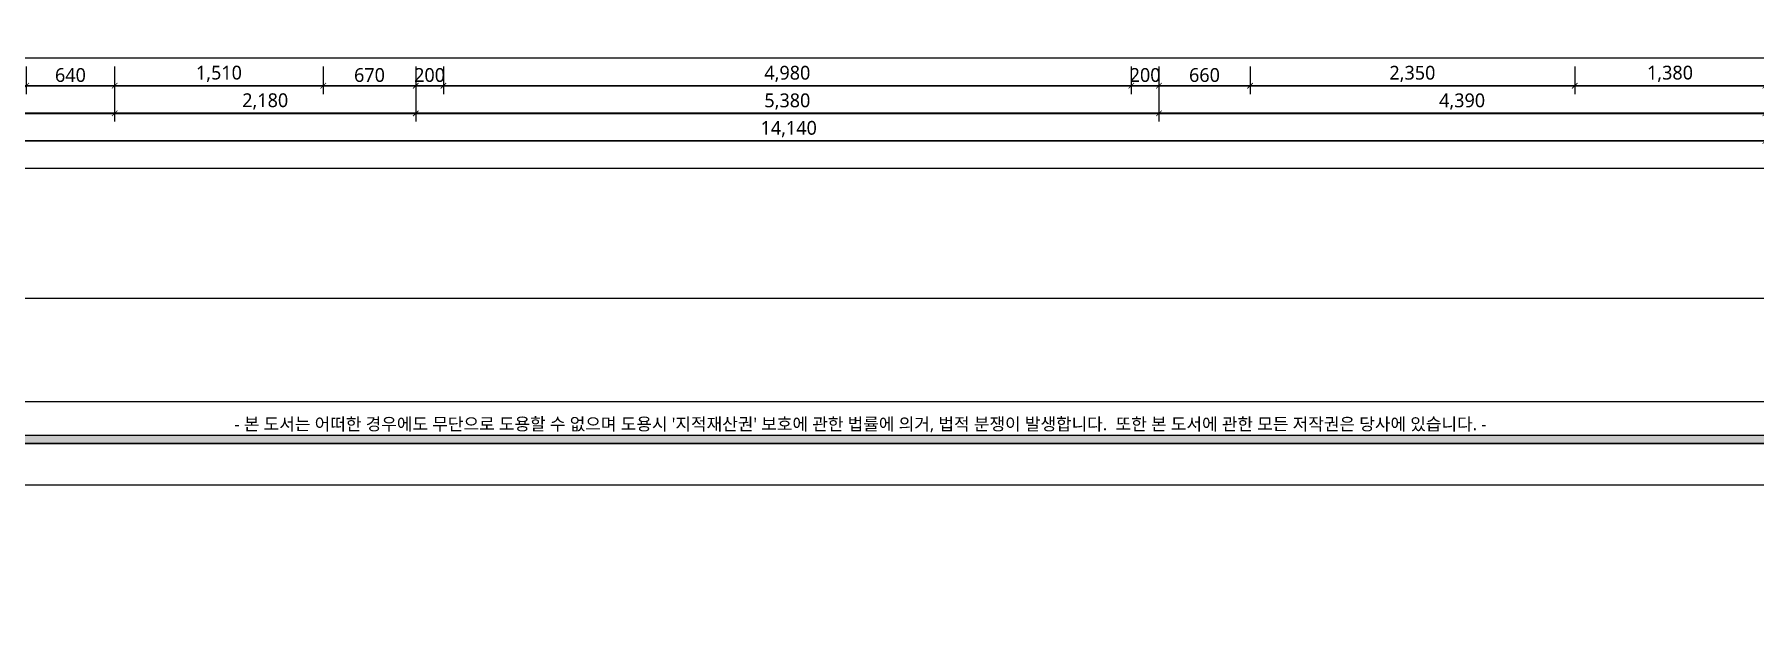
# Model space of a CAD drawing. Header units: millimetres. Extents: x 512 to 764439, y -71 to 559481.
# Drawn here: x 375326 to 387779, y 268121 to 272352 of the extents above; entities that cross this region are included whole.
import ezdxf
from ezdxf.enums import TextEntityAlignment as Align

# ---------------------------------------------------------------- set-up
doc = ezdxf.new("R2010")
doc.units = ezdxf.units.MM
doc.header["$LTSCALE"] = 50
doc.layers.add('00', color=7, linetype='Continuous', lineweight=0)
doc.layers.add('text', color=7, linetype='Continuous', lineweight=0)
doc.layers.add('DIM', color=7, linetype='Continuous')
doc.layers.add('FORM(YOURNAME)-11', color=1, linetype='Continuous')
doc.layers.add('purge', color=190, linetype='Continuous', plot=False)
doc.styles.add('NEW 맑은고딕', font='malgun.ttf')
doc.styles.add('맑은 고딕', font='malgun.ttf')
doc.dimstyles.new('DH IN40', dxfattribs={"dimscale": 40, "dimtxt": 2.5, "dimasz": 1, "dimexe": 1.5, "dimexo": 1.5, "dimtad": 1, "dimdec": 7, "dimlunit": 6, "dimtxsty": '맑은 고딕', "dimblk": 'ARCHTICK', "dimcen": 2.5, "dimclrd": 256, "dimclre": 256, "dimclrt": 256, "dimadec": 0, "dimazin": 0, "dimtfac": 1, "dimtdec": 7, "dimtix": 1, "dimtmove": 0, "dimatfit": 3, "dimldrblk": 'ARCHTICK', "dimfxl": 1, "dimtfillclr": 1, "dimlwd": -1, "dimlwe": -1, "dimarcsym": 0})

# ---------------------------------------------------------------- blocks, each defined once
blk = doc.blocks.new('_ArchTick')
at = {"color": 0, "linetype": 'ByBlock', "const_width": 0.15}
blk.add_lwpolyline([(-0.5, -0.5), (0.5, 0.5)], dxfattribs=at)
blk = doc.blocks.new('*D1202')
at = {"layer": 'Defpoints', "color": 0, "linetype": 'Continuous', "transparency": 16777216}
for p in [(375267, 272180), (375907, 272180), (375907, 271980)]:
    blk.add_point(p, dxfattribs=at)
at = {"layer": 'DIM', "transparency": 16777216}
for p, q in [((375267, 272120), (375267, 271920)), ((375907, 272120), (375907, 271920)), ((375267, 271980), (375907, 271980))]:
    blk.add_line(p, q, dxfattribs=at)
at = {"layer": 'DIM', "linetype": 'Continuous', "transparency": 16777216, "xscale": 40, "yscale": 40, "zscale": 40, "rotation": 180}
blk.add_blockref('_ArchTick', (375267, 271980), dxfattribs=at)
at = {"layer": 'DIM', "linetype": 'Continuous', "transparency": 16777216, "xscale": 40, "yscale": 40, "zscale": 40}
blk.add_blockref('_ArchTick', (375907, 271980), dxfattribs=at)
at = {"layer": 'DIM', "linetype": 'Continuous', "transparency": 16777216, "insert": (375587, 272057), "char_height": 100, "attachment_point": 5, "style": '맑은 고딕'}
blk.add_mtext('640', dxfattribs=at)
blk = doc.blocks.new('*D1203')
at = {"layer": 'Defpoints', "color": 0, "linetype": 'Continuous', "transparency": 16777216}
for p in [(375907, 272180), (377417, 272180), (377417, 271980)]:
    blk.add_point(p, dxfattribs=at)
at = {"layer": 'DIM', "transparency": 16777216}
for p, q in [((375907, 272120), (375907, 271920)), ((377417, 272120), (377417, 271920)), ((375907, 271980), (377417, 271980))]:
    blk.add_line(p, q, dxfattribs=at)
at = {"layer": 'DIM', "linetype": 'Continuous', "transparency": 16777216, "xscale": 40, "yscale": 40, "zscale": 40, "rotation": 180}
blk.add_blockref('_ArchTick', (375907, 271980), dxfattribs=at)
at = {"layer": 'DIM', "linetype": 'Continuous', "transparency": 16777216, "xscale": 40, "yscale": 40, "zscale": 40}
blk.add_blockref('_ArchTick', (377417, 271980), dxfattribs=at)
at = {"layer": 'DIM', "linetype": 'Continuous', "transparency": 16777216, "insert": (376662, 272066), "char_height": 100, "attachment_point": 5, "style": '맑은 고딕'}
blk.add_mtext('1,510', dxfattribs=at)
blk = doc.blocks.new('*D1204')
at = {"layer": 'Defpoints', "color": 0, "linetype": 'Continuous', "transparency": 16777216}
for p in [(377417, 272180), (378087, 272180), (378087, 271980)]:
    blk.add_point(p, dxfattribs=at)
at = {"layer": 'DIM', "transparency": 16777216}
for p, q in [((377417, 272120), (377417, 271920)), ((378087, 272120), (378087, 271920)), ((377417, 271980), (378087, 271980))]:
    blk.add_line(p, q, dxfattribs=at)
at = {"layer": 'DIM', "linetype": 'Continuous', "transparency": 16777216, "xscale": 40, "yscale": 40, "zscale": 40, "rotation": 180}
blk.add_blockref('_ArchTick', (377417, 271980), dxfattribs=at)
at = {"layer": 'DIM', "linetype": 'Continuous', "transparency": 16777216, "xscale": 40, "yscale": 40, "zscale": 40}
blk.add_blockref('_ArchTick', (378087, 271980), dxfattribs=at)
at = {"layer": 'DIM', "linetype": 'Continuous', "transparency": 16777216, "insert": (377752, 272057), "char_height": 100, "attachment_point": 5, "style": '맑은 고딕'}
blk.add_mtext('670', dxfattribs=at)
blk = doc.blocks.new('*D1205')
at = {"layer": 'Defpoints', "color": 0, "linetype": 'Continuous', "transparency": 16777216}
for p in [(378087, 272180), (378287, 272180), (378287, 271980)]:
    blk.add_point(p, dxfattribs=at)
at = {"layer": 'DIM', "transparency": 16777216}
for p, q in [((378087, 272120), (378087, 271920)), ((378287, 272120), (378287, 271920)), ((378087, 271980), (378047, 271980)), ((378087, 271980), (378287, 271980)), ((378287, 271980), (378327, 271980))]:
    blk.add_line(p, q, dxfattribs=at)
at = {"layer": 'DIM', "linetype": 'Continuous', "transparency": 16777216, "xscale": 40, "yscale": 40, "zscale": 40}
blk.add_blockref('_ArchTick', (378087, 271980), dxfattribs=at)
at = {"layer": 'DIM', "linetype": 'Continuous', "transparency": 16777216, "xscale": 40, "yscale": 40, "zscale": 40, "rotation": 180}
blk.add_blockref('_ArchTick', (378287, 271980), dxfattribs=at)
at = {"layer": 'DIM', "linetype": 'Continuous', "transparency": 16777216, "insert": (378187, 272057), "char_height": 100, "attachment_point": 5, "style": '맑은 고딕'}
blk.add_mtext('200', dxfattribs=at)
blk = doc.blocks.new('*D1206')
at = {"layer": 'Defpoints', "color": 0, "linetype": 'Continuous', "transparency": 16777216}
for p in [(378287, 272180), (383267, 272180), (383267, 271980)]:
    blk.add_point(p, dxfattribs=at)
at = {"layer": 'DIM', "transparency": 16777216}
for p, q in [((378287, 272120), (378287, 271920)), ((383267, 272120), (383267, 271920)), ((378287, 271980), (383267, 271980))]:
    blk.add_line(p, q, dxfattribs=at)
at = {"layer": 'DIM', "linetype": 'Continuous', "transparency": 16777216, "xscale": 40, "yscale": 40, "zscale": 40, "rotation": 180}
blk.add_blockref('_ArchTick', (378287, 271980), dxfattribs=at)
at = {"layer": 'DIM', "linetype": 'Continuous', "transparency": 16777216, "xscale": 40, "yscale": 40, "zscale": 40}
blk.add_blockref('_ArchTick', (383267, 271980), dxfattribs=at)
at = {"layer": 'DIM', "linetype": 'Continuous', "transparency": 16777216, "insert": (380777, 272065), "char_height": 100, "attachment_point": 5, "style": '맑은 고딕'}
blk.add_mtext('4,980', dxfattribs=at)
blk = doc.blocks.new('*D1207')
at = {"layer": 'Defpoints', "color": 0, "linetype": 'Continuous', "transparency": 16777216}
for p in [(383267, 272180), (383467, 272180), (383467, 271980)]:
    blk.add_point(p, dxfattribs=at)
at = {"layer": 'DIM', "transparency": 16777216}
for p, q in [((383267, 272120), (383267, 271920)), ((383467, 272120), (383467, 271920)), ((383267, 271980), (383227, 271980)), ((383267, 271980), (383467, 271980)), ((383467, 271980), (383507, 271980))]:
    blk.add_line(p, q, dxfattribs=at)
at = {"layer": 'DIM', "linetype": 'Continuous', "transparency": 16777216, "xscale": 40, "yscale": 40, "zscale": 40}
blk.add_blockref('_ArchTick', (383267, 271980), dxfattribs=at)
at = {"layer": 'DIM', "linetype": 'Continuous', "transparency": 16777216, "xscale": 40, "yscale": 40, "zscale": 40, "rotation": 180}
blk.add_blockref('_ArchTick', (383467, 271980), dxfattribs=at)
at = {"layer": 'DIM', "linetype": 'Continuous', "transparency": 16777216, "insert": (383367, 272057), "char_height": 100, "attachment_point": 5, "style": '맑은 고딕'}
blk.add_mtext('200', dxfattribs=at)
blk = doc.blocks.new('*D1208')
at = {"layer": 'Defpoints', "color": 0, "linetype": 'Continuous', "transparency": 16777216}
for p in [(383467, 272180), (384127, 272180), (384127, 271980)]:
    blk.add_point(p, dxfattribs=at)
at = {"layer": 'DIM', "transparency": 16777216}
for p, q in [((383467, 272120), (383467, 271920)), ((384127, 272120), (384127, 271920)), ((383467, 271980), (384127, 271980))]:
    blk.add_line(p, q, dxfattribs=at)
at = {"layer": 'DIM', "linetype": 'Continuous', "transparency": 16777216, "xscale": 40, "yscale": 40, "zscale": 40, "rotation": 180}
blk.add_blockref('_ArchTick', (383467, 271980), dxfattribs=at)
at = {"layer": 'DIM', "linetype": 'Continuous', "transparency": 16777216, "xscale": 40, "yscale": 40, "zscale": 40}
blk.add_blockref('_ArchTick', (384127, 271980), dxfattribs=at)
at = {"layer": 'DIM', "linetype": 'Continuous', "transparency": 16777216, "insert": (383797, 272057), "char_height": 100, "attachment_point": 5, "style": '맑은 고딕'}
blk.add_mtext('660', dxfattribs=at)
blk = doc.blocks.new('*D1209')
at = {"layer": 'Defpoints', "color": 0, "linetype": 'Continuous', "transparency": 16777216}
for p in [(384127, 272180), (386477, 272180), (386477, 271980)]:
    blk.add_point(p, dxfattribs=at)
at = {"layer": 'DIM', "transparency": 16777216}
for p, q in [((384127, 272120), (384127, 271920)), ((386477, 272120), (386477, 271920)), ((384127, 271980), (386477, 271980))]:
    blk.add_line(p, q, dxfattribs=at)
at = {"layer": 'DIM', "linetype": 'Continuous', "transparency": 16777216, "xscale": 40, "yscale": 40, "zscale": 40, "rotation": 180}
blk.add_blockref('_ArchTick', (384127, 271980), dxfattribs=at)
at = {"layer": 'DIM', "linetype": 'Continuous', "transparency": 16777216, "xscale": 40, "yscale": 40, "zscale": 40}
blk.add_blockref('_ArchTick', (386477, 271980), dxfattribs=at)
at = {"layer": 'DIM', "linetype": 'Continuous', "transparency": 16777216, "insert": (385302, 272065), "char_height": 100, "attachment_point": 5, "style": '맑은 고딕'}
blk.add_mtext('2,350', dxfattribs=at)
blk = doc.blocks.new('*D1210')
at = {"layer": 'Defpoints', "color": 0, "linetype": 'Continuous', "transparency": 16777216}
for p in [(386477, 272180), (387857, 272180), (387857, 271980)]:
    blk.add_point(p, dxfattribs=at)
at = {"layer": 'DIM', "transparency": 16777216}
for p, q in [((386477, 272120), (386477, 271920)), ((387857, 272120), (387857, 271920)), ((386477, 271980), (387857, 271980))]:
    blk.add_line(p, q, dxfattribs=at)
at = {"layer": 'DIM', "linetype": 'Continuous', "transparency": 16777216, "xscale": 40, "yscale": 40, "zscale": 40, "rotation": 180}
blk.add_blockref('_ArchTick', (386477, 271980), dxfattribs=at)
at = {"layer": 'DIM', "linetype": 'Continuous', "transparency": 16777216, "xscale": 40, "yscale": 40, "zscale": 40}
blk.add_blockref('_ArchTick', (387857, 271980), dxfattribs=at)
at = {"layer": 'DIM', "linetype": 'Continuous', "transparency": 16777216, "insert": (387167, 272066), "char_height": 100, "attachment_point": 5, "style": '맑은 고딕'}
blk.add_mtext('1,380', dxfattribs=at)
blk = doc.blocks.new('*D1211')
at = {"layer": 'Defpoints', "color": 0, "linetype": 'Continuous', "transparency": 16777216}
for p in [(373717, 272180), (375907, 272180), (375907, 271780)]:
    blk.add_point(p, dxfattribs=at)
at = {"layer": 'DIM', "transparency": 16777216}
for p, q in [((373717, 272120), (373717, 271720)), ((375907, 272120), (375907, 271720)), ((373717, 271780), (375907, 271780))]:
    blk.add_line(p, q, dxfattribs=at)
at = {"layer": 'DIM', "linetype": 'Continuous', "transparency": 16777216, "xscale": 40, "yscale": 40, "zscale": 40, "rotation": 180}
blk.add_blockref('_ArchTick', (373717, 271780), dxfattribs=at)
at = {"layer": 'DIM', "linetype": 'Continuous', "transparency": 16777216, "xscale": 40, "yscale": 40, "zscale": 40}
blk.add_blockref('_ArchTick', (375907, 271780), dxfattribs=at)
at = {"layer": 'DIM', "linetype": 'Continuous', "transparency": 16777216, "insert": (374812, 271866), "char_height": 100, "attachment_point": 5, "style": '맑은 고딕'}
blk.add_mtext('2,190', dxfattribs=at)
blk = doc.blocks.new('*D1212')
at = {"layer": 'Defpoints', "color": 0, "linetype": 'Continuous', "transparency": 16777216}
for p in [(375907, 272180), (378087, 272180), (378087, 271780)]:
    blk.add_point(p, dxfattribs=at)
at = {"layer": 'DIM', "transparency": 16777216}
for p, q in [((375907, 272120), (375907, 271720)), ((378087, 272120), (378087, 271720)), ((375907, 271780), (378087, 271780))]:
    blk.add_line(p, q, dxfattribs=at)
at = {"layer": 'DIM', "linetype": 'Continuous', "transparency": 16777216, "xscale": 40, "yscale": 40, "zscale": 40, "rotation": 180}
blk.add_blockref('_ArchTick', (375907, 271780), dxfattribs=at)
at = {"layer": 'DIM', "linetype": 'Continuous', "transparency": 16777216, "xscale": 40, "yscale": 40, "zscale": 40}
blk.add_blockref('_ArchTick', (378087, 271780), dxfattribs=at)
at = {"layer": 'DIM', "linetype": 'Continuous', "transparency": 16777216, "insert": (376997, 271866), "char_height": 100, "attachment_point": 5, "style": '맑은 고딕'}
blk.add_mtext('2,180', dxfattribs=at)
blk = doc.blocks.new('*D1213')
at = {"layer": 'Defpoints', "color": 0, "linetype": 'Continuous', "transparency": 16777216}
for p in [(378087, 272180), (383467, 272180), (383467, 271780)]:
    blk.add_point(p, dxfattribs=at)
at = {"layer": 'DIM', "transparency": 16777216}
for p, q in [((378087, 272120), (378087, 271720)), ((383467, 272120), (383467, 271720)), ((378087, 271780), (383467, 271780))]:
    blk.add_line(p, q, dxfattribs=at)
at = {"layer": 'DIM', "linetype": 'Continuous', "transparency": 16777216, "xscale": 40, "yscale": 40, "zscale": 40, "rotation": 180}
blk.add_blockref('_ArchTick', (378087, 271780), dxfattribs=at)
at = {"layer": 'DIM', "linetype": 'Continuous', "transparency": 16777216, "xscale": 40, "yscale": 40, "zscale": 40}
blk.add_blockref('_ArchTick', (383467, 271780), dxfattribs=at)
at = {"layer": 'DIM', "linetype": 'Continuous', "transparency": 16777216, "insert": (380777, 271865), "char_height": 100, "attachment_point": 5, "style": '맑은 고딕'}
blk.add_mtext('5,380', dxfattribs=at)
blk = doc.blocks.new('*D1214')
at = {"layer": 'Defpoints', "color": 0, "linetype": 'Continuous', "transparency": 16777216}
for p in [(383467, 272180), (387857, 272180), (387857, 271780)]:
    blk.add_point(p, dxfattribs=at)
at = {"layer": 'DIM', "transparency": 16777216}
for p, q in [((383467, 272120), (383467, 271720)), ((387857, 272120), (387857, 271720)), ((383467, 271780), (387857, 271780))]:
    blk.add_line(p, q, dxfattribs=at)
at = {"layer": 'DIM', "linetype": 'Continuous', "transparency": 16777216, "xscale": 40, "yscale": 40, "zscale": 40, "rotation": 180}
blk.add_blockref('_ArchTick', (383467, 271780), dxfattribs=at)
at = {"layer": 'DIM', "linetype": 'Continuous', "transparency": 16777216, "xscale": 40, "yscale": 40, "zscale": 40}
blk.add_blockref('_ArchTick', (387857, 271780), dxfattribs=at)
at = {"layer": 'DIM', "linetype": 'Continuous', "transparency": 16777216, "insert": (385662, 271865), "char_height": 100, "attachment_point": 5, "style": '맑은 고딕'}
blk.add_mtext('4,390', dxfattribs=at)
blk = doc.blocks.new('*D1272')
at = {"layer": 'Defpoints', "color": 0, "linetype": 'Continuous', "transparency": 16777216}
for p in [(387857, 272380), (373717, 272180), (387857, 271580), (410977, 252950), (410777, 250620), (410977, 250620)]:
    blk.add_point(p, dxfattribs=at)
at = {"layer": 'DIM', "transparency": 16777216}
for p, q in [((387857, 272320), (387857, 271520)), ((373717, 272120), (373717, 271520)), ((373717, 271580), (387857, 271580)), ((410917, 252950), (410717, 252950)), ((410777, 252950), (410777, 250620)), ((410917, 250620), (410717, 250620))]:
    blk.add_line(p, q, dxfattribs=at)
at = {"layer": 'DIM', "linetype": 'Continuous', "transparency": 16777216, "xscale": 40, "yscale": 40, "zscale": 40}
for p, rotation in [((373717, 271580), 180), ((410777, 252950), 90), ((410777, 250620), 270)]:
    blk.add_blockref('_ArchTick', p, dxfattribs=dict(at, rotation=rotation))
blk.add_blockref('_ArchTick', (387857, 271580), dxfattribs=at)
at = {"layer": 'DIM', "linetype": 'Continuous', "transparency": 16777216, "insert": (380787, 271666), "char_height": 100, "attachment_point": 5, "style": '맑은 고딕'}
blk.add_mtext('14,140', dxfattribs=at)
at = {"layer": 'DIM', "linetype": 'Continuous', "transparency": 16777216, "insert": (410692, 251785), "char_height": 100, "attachment_point": 5, "rotation": 90, "style": '맑은 고딕'}
blk.add_mtext('2,330', dxfattribs=at)
blk = doc.blocks.new('FORM-PLAN')
at = {"layer": 'FORM(YOURNAME)-11', "true_color": 0x939598}
h = blk.add_hatch(color=252, dxfattribs=at)
h.dxf.hatch_style = 1
h.paths.add_polyline_path([(-71444, 55115), (10556, 55115), (10556, 54915), (-71444, 54915)])
h.paths.add_polyline_path([(-71444, -2085), (10556, -2085), (10556, -2285), (-71444, -2285)])
at = {"layer": 'Defpoints', "color": 158}
blk.add_line((1346, -1285), (-71444, -1285), dxfattribs=at)
for points in [[(-71444, -2285), (10556, -2285), (10556, 55115), (-71444, 55115)], [(-69444, 53115), (-64, 53115), (-64, 1215), (-69444, 1215)]]:
    blk.add_lwpolyline(points, close=True, dxfattribs=at)
at = {"layer": 'FORM(YOURNAME)-11', "color": 250}
blk.add_lwpolyline([(-72444, -3285), (11556, -3285), (11556, 56115), (-72444, 56115)], close=True, dxfattribs=at)
at = {"layer": 'FORM(YOURNAME)-11', "color": 251, "true_color": 0x636466}
blk.add_lwpolyline([(-71444, -2085), (10556, -2085), (10556, -2285), (-71444, -2285)], close=True, dxfattribs=at)
at = {"layer": '00', "style": 'NEW 맑은고딕'}
for tag, p in [('1', (9905, 25031)), ('2', (9905, 24387)), ('3', (9905, 23100)), ('4', (9905, 21170)), ('5', (9905, 18853)), ('6', (9905, 16600)), ('7', (9905, 14348)), ('8', (9905, 12095)), ('9', (9905, 9843)), ('10', (5655, 7655)), ('11', (9905, 7590)), ('12', (5655, 5402)), ('13', (9905, 5402))]:
    blk.add_attdef(tag, text='', height=520, dxfattribs=at).set_placement(p, align=Align.MIDDLE_RIGHT)
at = {"layer": 'text', "insert": (-48464, -1667), "char_height": 300, "width": 36067.07, "attachment_point": 1, "style": 'NEW 맑은고딕'}
blk.add_mtext("- 본 도서는 어떠한 경우에도 무단으로 도용할 수 없으며 도용시 '지적재산권' 보호에 관한 법률에 의거, 법적 분쟁이 발생합니다.  또한 본 도서에 관한 모든 저작권은 당사에 있습니다. -", dxfattribs=at)

msp = doc.modelspace()

# ---------------------------------------------------------------- linework, layer by layer
at = {"layer": 'purge', "linetype": 'Continuous'}
for points in [[(372516.5943044, 285100.37295821), (388856.5943044, 285100.37295821), (388856.5943044, 271380.37295821), (372516.5943044, 271380.37295821)], [(372716.5943044, 284900.37295821), (388656.5943044, 284900.37295821), (388656.5943044, 271580.37295821), (372716.5943044, 271580.37295821)], [(372916.5943044, 284700.37295821), (388456.5943044, 284700.37295821), (388456.5943044, 271780.37295821), (372916.5943044, 271780.37295821)], [(373116.5943044, 284500.37295821), (388256.5943044, 284500.37295821), (388256.5943044, 271980.37295821), (373116.5943044, 271980.37295821)], [(373316.5943044, 284300.37295821), (388056.5943044, 284300.37295821), (388056.5943044, 272180.37295821), (373316.5943044, 272180.37295821)]]:
    msp.add_lwpolyline(points, close=True, dxfattribs=at)

# ---------------------------------------------------------------- block references
at = {"xscale": 0.3000000000000001, "yscale": 0.3000000000000001, "zscale": 0.3000000000000001}
msp.add_blockref('FORM-PLAN', (391313.25841886, 270075.43910194), dxfattribs=at)

# ---------------------------------------------------------------- dimensions: what is measured, and where the dimension line sits
at = {"layer": 'DIM', "linetype": 'Continuous'}
for base, p1, p2, picture, middle in [((387856.5943044014, 271580.3729582117), (373716.5943044014, 272180.3729582117), (387856.5943044014, 272380.3729582117), '*D1272', (380786.5943044014, 271665.6990451682)), ((375906.5943044014, 271780.3729582117), (373716.5943044014, 272180.3729582117), (375906.5943044014, 272180.3729582117), '*D1211', (374811.5943044014, 271865.6990451682)), ((378086.5943044014, 271780.3729582117), (375906.5943044014, 272180.3729582117), (378086.5943044014, 272180.3729582117), '*D1212', (376996.5943044014, 271865.6990451682)), ((383466.5943044014, 271780.3729582117), (378086.5943044014, 272180.3729582117), (383466.5943044014, 272180.3729582117), '*D1213', (380776.5943044014, 271865.4273060378)), ((387856.5943044014, 271780.3729582117), (383466.5943044014, 272180.3729582117), (387856.5943044014, 272180.3729582117), '*D1214', (385661.5943044014, 271865.4273060378))]:
    dim = msp.add_linear_dim(base=base, p1=p1, p2=p2, dimstyle='DH IN40', dxfattribs=at)
    dim.commit()
    dim.dimension.update_dxf_attribs({"geometry": picture, "text_midpoint": middle})
dim = msp.add_linear_dim(base=(410776.5943044021, 250620.3729582119), p1=(410976.5943044015, 252950.3729582118), p2=(410976.5943044015, 250620.3729582118), angle=90, dimstyle='DH IN40', dxfattribs=at)
dim.commit()
dim.dimension.update_dxf_attribs({"geometry": '*D1272', "text_midpoint": (410691.5399565759, 251785.3729582118)})
for base, p1, p2, picture, middle in [((375906.5943044014, 271980.3729582117), (375266.5943044014, 272180.3729582117), (375906.5943044014, 272180.3729582117), '*D1202', (375586.5943044014, 272057.0373603856)), ((377416.5943044014, 271980.3729582117), (375906.5943044014, 272180.3729582117), (377416.5943044014, 272180.3729582117), '*D1203', (376661.5943044014, 272065.6990451682)), ((378086.5943044014, 271980.3729582117), (377416.5943044014, 272180.3729582117), (378086.5943044014, 272180.3729582117), '*D1204', (377751.5943044014, 272057.0373603856)), ((378286.5943044014, 271980.3729582117), (378086.5943044014, 272180.3729582117), (378286.5943044014, 272180.3729582117), '*D1205', (378186.5943044014, 272057.0373603856)), ((383266.5943044014, 271980.3729582117), (378286.5943044014, 272180.3729582117), (383266.5943044014, 272180.3729582117), '*D1206', (380776.5943044014, 272065.4273060378)), ((383466.5943044014, 271980.3729582117), (383266.5943044014, 272180.3729582117), (383466.5943044014, 272180.3729582117), '*D1207', (383366.5943044014, 272057.0373603856)), ((384126.5943044014, 271980.3729582117), (383466.5943044014, 272180.3729582117), (384126.5943044014, 272180.3729582117), '*D1208', (383796.5943044014, 272057.0373603856)), ((386476.5943044014, 271980.3729582117), (384126.5943044014, 272180.3729582117), (386476.5943044014, 272180.3729582117), '*D1209', (385301.5943044014, 272065.4273060378)), ((387856.5943044014, 271980.3729582117), (386476.5943044014, 272180.3729582117), (387856.5943044014, 272180.3729582117), '*D1210', (387166.5943044014, 272065.6990451682))]:
    dim = msp.add_linear_dim(base=base, p1=p1, p2=p2, dimstyle='DH IN40', override={"dimtmove": 1}, dxfattribs=at)
    dim.commit()
    dim.dimension.update_dxf_attribs({"geometry": picture, "text_midpoint": middle})

doc.saveas('drawing.dxf')
